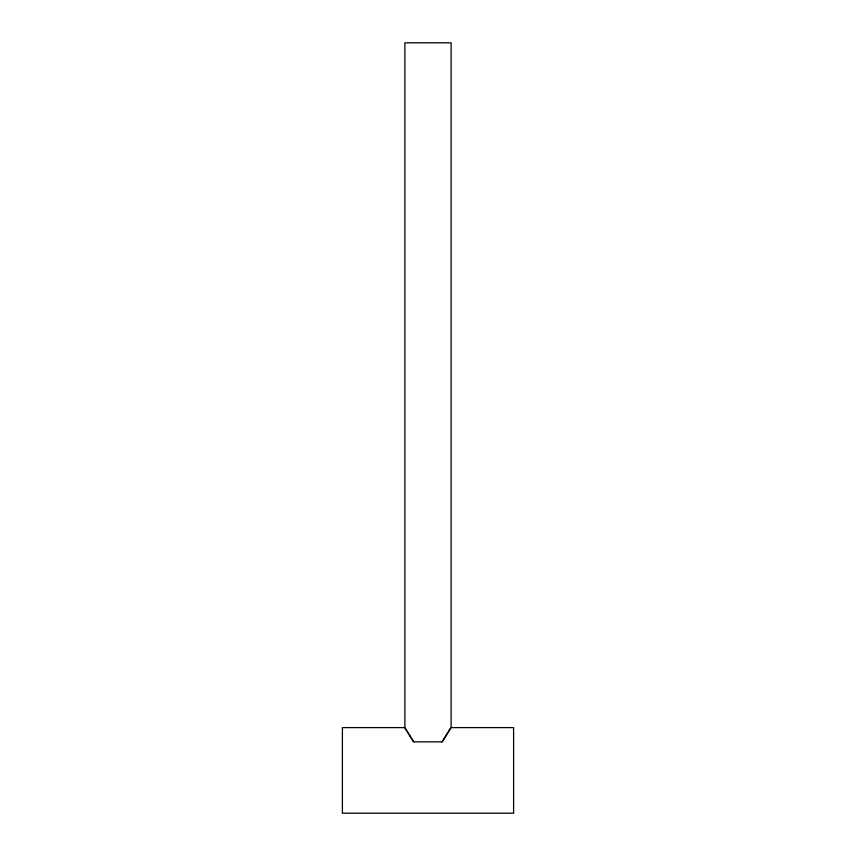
<?xml version="1.0" encoding="UTF-8"?>
<svg xmlns="http://www.w3.org/2000/svg" width="856" height="856" viewBox="0 0 856 856"><rect width="100%" height="100%" fill="white"/><g stroke="black" fill="none" stroke-linecap="round" stroke-linejoin="round"><path stroke-width="1.28" d="M442.038 741.863L451.112 727.6L451.112 42.8L404.888 42.8L404.888 727.6L413.502 741.863L442.263 741.863L450.877 727.6L513.6 727.6L513.6 813.2L342.4 813.2L342.4 727.6L404.653 727.6L413.737 741.863"/></g></svg>
